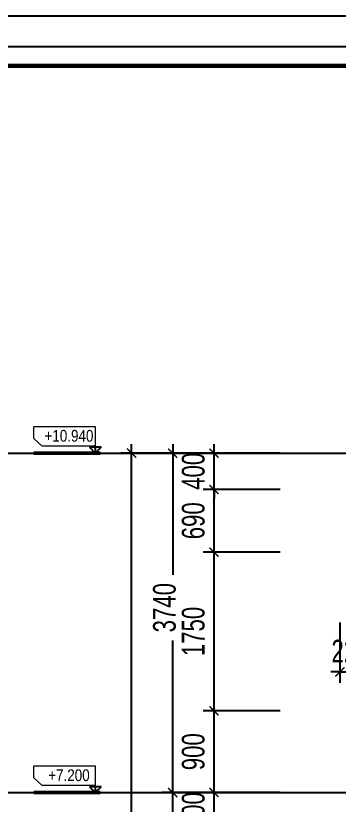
# Model space of a CAD drawing. Header units: inches. Extents: x 442278 to 842836, y -356313 to 59457.
# Drawn here: x 475445 to 478994, y 7218 to 15906 of the extents above; entities that cross this region are included whole.
import ezdxf
from ezdxf.enums import TextEntityAlignment as Align

# ---------------------------------------------------------------- set-up
doc = ezdxf.new("R2010")
doc.units = ezdxf.units.IN
doc.header["$LTSCALE"] = 250
doc.header["$MEASUREMENT"] = 0
doc.set_wipeout_variables(frame=1)
for name, color, linetype in [('3', 9, 'Continuous'), ('gsgsdfg', 31, 'Continuous'), ('LA.DIM', 251, 'Continuous'), ('NETTHAY', 8, 'Continuous'), ('NTHAY', 8, 'Continuous')]:
    doc.layers.add(name, color=color, linetype=linetype)
for name, color, linetype, lineweight in [('NS_cat 30', 30, 'Continuous', 50), ('NS_MANH 01_ 08', 8, 'Continuous', 9), ('NS_text \xad white', 7, 'Continuous', 5), ('NS_THAY 145', 145, 'Continuous', 25)]:
    doc.layers.add(name, color=color, linetype=linetype, lineweight=lineweight)
doc.styles.add('S.STEXT', font='arial.ttf', dxfattribs={"width": 0.7})
doc.styles.add('VnArial-NarrowH', font='', dxfattribs={"height": 200})
doc.styles.add('VnAvantH', font='', dxfattribs={"width": 0.7})
doc.styles.get('VnArial-NarrowH').set_extended_font_data('.VnArial NarrowH')
doc.styles.get('VnAvantH').set_extended_font_data('.VnAvantH')
doc.dimstyles.new('S.DIM100', dxfattribs={"dimtxt": 250, "dimasz": 100, "dimexe": 120, "dimexo": 0, "dimgap": 100, "dimtad": 1, "dimdec": 0, "dimzin": 13, "dimdsep": 46, "dimtxsty": 'S.STEXT', "dimblk": 'ARCHTICK', "dimblk1": 'ARCHTICK', "dimcen": 0, "dimdle": 100, "dimclrd": 251, "dimclre": 251, "dimclrt": 60, "dimadec": 0, "dimazin": 0, "dimtfac": 1, "dimtdec": 0, "dimtix": 1, "dimtmove": 2, "dimatfit": 3, "dimfxl": 1, "dimtolj": 1, "dimtzin": 13, "dimarcsym": 0})

# ---------------------------------------------------------------- blocks, each defined once
blk = doc.blocks.new('_ArchTick')
at = {"color": 0, "linetype": 'ByBlock', "const_width": 0.15}
blk.add_lwpolyline([(-0.5, -0.5), (0.5, 0.5)], dxfattribs=at)
blk = doc.blocks.new('*D423')
at = {"layer": 'DEFPOINTS', "color": 0, "transparency": 16777216}
for p in [(476719.5, 11086.4), (478356.7, 11086.4), (478356.7, 146.4)]:
    blk.add_point(p, dxfattribs=at)
at = {"layer": 'LA.DIM', "color": 251, "lineweight": -2, "transparency": 16777216}
for p, q in [((476719.5, 46.4), (476719.5, 11186.4)), ((478356.7, 11086.4), (476599.5, 11086.4)), ((478356.7, 146.4), (476599.5, 146.4))]:
    blk.add_line(p, q, dxfattribs=at)
at = {"layer": 'LA.DIM', "color": 251, "lineweight": -2, "transparency": 16777216, "xscale": 100, "yscale": 100, "zscale": 100}
for p, rotation in [((476719.5, 11086.4), 90), ((476719.5, 146.4), 270)]:
    blk.add_blockref('_ArchTick', p, dxfattribs=dict(at, rotation=rotation))
at = {"layer": 'LA.DIM', "color": 60, "transparency": 16777216, "insert": (476491.9, 5616.4), "char_height": 250, "attachment_point": 5, "rotation": 90, "style": 'S.STEXT'}
blk.add_mtext('\\A1;10940', dxfattribs=at)
blk = doc.blocks.new('*D425')
at = {"layer": 'DEFPOINTS', "color": 0, "transparency": 16777216}
for p in [(477172.2, 7346.4), (478356.7, 7346.4), (478356.7, 3746.4)]:
    blk.add_point(p, dxfattribs=at)
at = {"layer": 'LA.DIM', "color": 251, "lineweight": -2, "transparency": 16777216}
for p, q in [((477172.2, 3646.4), (477172.2, 7446.4)), ((478356.7, 7346.4), (477052.2, 7346.4)), ((478356.7, 3746.4), (477052.2, 3746.4))]:
    blk.add_line(p, q, dxfattribs=at)
at = {"layer": 'LA.DIM', "color": 251, "lineweight": -2, "transparency": 16777216, "xscale": 100, "yscale": 100, "zscale": 100}
for p, rotation in [((477172.2, 7346.4), 90), ((477172.2, 3746.4), 270)]:
    blk.add_blockref('_ArchTick', p, dxfattribs=dict(at, rotation=rotation))
at = {"layer": 'LA.DIM', "color": 60, "transparency": 16777216, "insert": (476944.5, 5546.4), "char_height": 250, "attachment_point": 5, "rotation": 90, "style": 'S.STEXT'}
blk.add_mtext('\\A1;3600', dxfattribs=at)
blk = doc.blocks.new('*D426')
at = {"layer": 'DEFPOINTS', "color": 0, "transparency": 16777216}
for p in [(477172.2, 11086.4), (478356.7, 11086.4), (478356.7, 7346.4)]:
    blk.add_point(p, dxfattribs=at)
at = {"layer": 'LA.DIM', "color": 251, "lineweight": -2, "transparency": 16777216}
for p, q in [((477172.2, 11186.4), (477172.2, 9744.3)), ((478356.7, 11086.4), (477052.2, 11086.4)), ((477172.2, 7246.4), (477172.2, 9022.4)), ((478356.7, 7346.4), (477052.2, 7346.4))]:
    blk.add_line(p, q, dxfattribs=at)
at = {"layer": 'LA.DIM', "color": 251, "lineweight": -2, "transparency": 16777216, "xscale": 100, "yscale": 100, "zscale": 100}
for p, rotation in [((477172.2, 11086.4), 90), ((477172.2, 7346.4), 270)]:
    blk.add_blockref('_ArchTick', p, dxfattribs=dict(at, rotation=rotation))
at = {"layer": 'LA.DIM', "color": 60, "transparency": 16777216, "insert": (477082.2, 9383.4), "char_height": 250, "attachment_point": 5, "rotation": 90, "style": 'S.STEXT'}
blk.add_mtext('\\A1;3740', dxfattribs=at)
blk = doc.blocks.new('*D432')
at = {"layer": 'DEFPOINTS', "color": 0, "transparency": 16777216}
for p in [(477627.1, 7346.4), (478356.7, 7346.4), (478356.7, 6946.4)]:
    blk.add_point(p, dxfattribs=at)
at = {"layer": 'LA.DIM', "color": 251, "lineweight": -2, "transparency": 16777216}
for p, q in [((477627.1, 7346.4), (477627.1, 7446.4)), ((478356.7, 7346.4), (477507.1, 7346.4)), ((477627.1, 6946.4), (477627.1, 7346.4)), ((478356.7, 6946.4), (477507.1, 6946.4)), ((477627.1, 6946.4), (477627.1, 6846.4))]:
    blk.add_line(p, q, dxfattribs=at)
at = {"layer": 'LA.DIM', "color": 251, "lineweight": -2, "transparency": 16777216, "xscale": 100, "yscale": 100, "zscale": 100}
for p, rotation in [((477627.1, 7346.4), 270), ((477627.1, 6946.4), 90)]:
    blk.add_blockref('_ArchTick', p, dxfattribs=dict(at, rotation=rotation))
at = {"layer": 'LA.DIM', "color": 60, "transparency": 16777216, "insert": (477399.5, 7146.4), "char_height": 250, "attachment_point": 5, "rotation": 90, "style": 'S.STEXT'}
blk.add_mtext('\\A1;400', dxfattribs=at)
blk = doc.blocks.new('*D433')
at = {"layer": 'DEFPOINTS', "color": 0, "transparency": 16777216}
for p in [(477627.1, 8246.4), (478356.7, 8246.4), (478356.7, 7346.4)]:
    blk.add_point(p, dxfattribs=at)
at = {"layer": 'LA.DIM', "color": 251, "lineweight": -2, "transparency": 16777216}
for p, q in [((477627.1, 7246.4), (477627.1, 8346.4)), ((478356.7, 8246.4), (477507.1, 8246.4)), ((478356.7, 7346.4), (477507.1, 7346.4))]:
    blk.add_line(p, q, dxfattribs=at)
at = {"layer": 'LA.DIM', "color": 251, "lineweight": -2, "transparency": 16777216, "xscale": 100, "yscale": 100, "zscale": 100}
for p, rotation in [((477627.1, 8246.4), 90), ((477627.1, 7346.4), 270)]:
    blk.add_blockref('_ArchTick', p, dxfattribs=dict(at, rotation=rotation))
at = {"layer": 'LA.DIM', "color": 60, "transparency": 16777216, "insert": (477399.5, 7796.4), "char_height": 250, "attachment_point": 5, "rotation": 90, "style": 'S.STEXT'}
blk.add_mtext('\\A1;900', dxfattribs=at)
blk = doc.blocks.new('*D434')
at = {"layer": 'DEFPOINTS', "color": 0, "transparency": 16777216}
for p in [(477627.1, 9996.4), (478356.7, 9996.4), (478356.7, 8246.4)]:
    blk.add_point(p, dxfattribs=at)
at = {"layer": 'LA.DIM', "color": 251, "lineweight": -2, "transparency": 16777216}
for p, q in [((477627.1, 8146.4), (477627.1, 10096.4)), ((478356.7, 9996.4), (477507.1, 9996.4)), ((478356.7, 8246.4), (477507.1, 8246.4))]:
    blk.add_line(p, q, dxfattribs=at)
at = {"layer": 'LA.DIM', "color": 251, "lineweight": -2, "transparency": 16777216, "xscale": 100, "yscale": 100, "zscale": 100}
for p, rotation in [((477627.1, 9996.4), 90), ((477627.1, 8246.4), 270)]:
    blk.add_blockref('_ArchTick', p, dxfattribs=dict(at, rotation=rotation))
at = {"layer": 'LA.DIM', "color": 60, "transparency": 16777216, "insert": (477399.5, 9121.4), "char_height": 250, "attachment_point": 5, "rotation": 90, "style": 'S.STEXT'}
blk.add_mtext('\\A1;1750', dxfattribs=at)
blk = doc.blocks.new('*D435')
at = {"layer": 'DEFPOINTS', "color": 0, "transparency": 16777216}
for p in [(477627.1, 10686.4), (478356.7, 10686.4), (478356.7, 9996.4)]:
    blk.add_point(p, dxfattribs=at)
at = {"layer": 'LA.DIM', "color": 251, "lineweight": -2, "transparency": 16777216}
for p, q in [((477627.1, 9896.4), (477627.1, 10786.4)), ((478356.7, 10686.4), (477507.1, 10686.4)), ((478356.7, 9996.4), (477507.1, 9996.4))]:
    blk.add_line(p, q, dxfattribs=at)
at = {"layer": 'LA.DIM', "color": 251, "lineweight": -2, "transparency": 16777216, "xscale": 100, "yscale": 100, "zscale": 100}
for p, rotation in [((477627.1, 10686.4), 90), ((477627.1, 9996.4), 270)]:
    blk.add_blockref('_ArchTick', p, dxfattribs=dict(at, rotation=rotation))
at = {"layer": 'LA.DIM', "color": 60, "transparency": 16777216, "insert": (477399.5, 10341.4), "char_height": 250, "attachment_point": 5, "rotation": 90, "style": 'S.STEXT'}
blk.add_mtext('\\A1;690', dxfattribs=at)
blk = doc.blocks.new('*D436')
at = {"layer": 'DEFPOINTS', "color": 0, "transparency": 16777216}
for p in [(477627.1, 11086.4), (478356.7, 11086.4), (478356.7, 10686.4)]:
    blk.add_point(p, dxfattribs=at)
at = {"layer": 'LA.DIM', "color": 251, "lineweight": -2, "transparency": 16777216}
for p, q in [((477627.1, 11086.4), (477627.1, 11186.4)), ((478356.7, 11086.4), (477507.1, 11086.4)), ((477627.1, 10686.4), (477627.1, 11086.4)), ((478356.7, 10686.4), (477507.1, 10686.4)), ((477627.1, 10686.4), (477627.1, 10586.4))]:
    blk.add_line(p, q, dxfattribs=at)
at = {"layer": 'LA.DIM', "color": 251, "lineweight": -2, "transparency": 16777216, "xscale": 100, "yscale": 100, "zscale": 100}
for p, rotation in [((477627.1, 11086.4), 270), ((477627.1, 10686.4), 90)]:
    blk.add_blockref('_ArchTick', p, dxfattribs=dict(at, rotation=rotation))
at = {"layer": 'LA.DIM', "color": 60, "transparency": 16777216, "insert": (477399.5, 10886.4), "char_height": 250, "attachment_point": 5, "rotation": 90, "style": 'S.STEXT'}
blk.add_mtext('\\A1;400', dxfattribs=at)
blk = doc.blocks.new('COST CAO DO')
at = {"layer": 'NS_cat 30'}
blk.add_line((-0.85, 0), (10.51, 0), dxfattribs=at)
blk.add_wipeout([(0, 4.56), (10.51, 4.56), (10.51, 2.51), (9.07, 1.21), (0, 1.21)])
for p, q in [((-1, 1), (1, 1)), ((-1, 1), (0, 0)), ((1, 1), (0, 0)), ((0, 1), (0, 0))]:
    blk.add_line(p, q)
at = {"layer": 'NS_MANH 01_ 08'}
for p, q in [((0, 4.56), (0, 1.21)), ((10.51, 4.56), (0, 4.56)), ((10.51, 2.51), (10.51, 4.56)), ((9.07, 1.21), (10.51, 2.51)), ((0, 1.21), (9.07, 1.21))]:
    blk.add_line(p, q, dxfattribs=at)
at = {"layer": 'NS_text \xad white', "linetype": 'Continuous', "style": 'VnArial-NarrowH'}
blk.add_attdef('COSTCAODO', text='', height=2, dxfattribs=at).set_placement((4.53, 1.96), align=Align.CENTER)
blk = doc.blocks.new('*D449')
at = {"layer": 'DEFPOINTS', "color": 0, "transparency": 16777216}
for p in [(479013.5, 9220.3), (479233.5, 9220.3), (479233.5, 8675.5)]:
    blk.add_point(p, dxfattribs=at)
at = {"layer": 'LA.DIM', "color": 251, "lineweight": -2, "transparency": 16777216}
for p, q in [((479013.5, 9220.3), (479013.5, 8555.5)), ((479233.5, 9220.3), (479233.5, 8555.5)), ((479013.5, 8675.5), (478913.5, 8675.5)), ((479013.5, 8675.5), (479233.5, 8675.5)), ((479233.5, 8675.5), (479333.5, 8675.5))]:
    blk.add_line(p, q, dxfattribs=at)
at = {"layer": 'LA.DIM', "color": 251, "lineweight": -2, "transparency": 16777216, "xscale": 100, "yscale": 100, "zscale": 100}
blk.add_blockref('_ArchTick', (479013.5, 8675.5), dxfattribs=at)
at = {"layer": 'LA.DIM', "color": 251, "lineweight": -2, "transparency": 16777216, "xscale": 100, "yscale": 100, "zscale": 100, "rotation": 180}
blk.add_blockref('_ArchTick', (479233.5, 8675.5), dxfattribs=at)
at = {"layer": 'LA.DIM', "color": 60, "transparency": 16777216, "insert": (479123.5, 8903.2), "char_height": 250, "attachment_point": 5, "style": 'S.STEXT'}
blk.add_mtext('\\A1;220', dxfattribs=at)
blk = doc.blocks.new('KHUNG CHUAN SEICO')
at = {"layer": 'DEFPOINTS', "lineweight": -3, "ltscale": 2000}
blk.add_lwpolyline([(0, 397.16), (572.13, 397.16), (572.13, 0), (0, 0)], close=True, dxfattribs=at)
at = {"layer": 'gsgsdfg'}
blk.add_lwpolyline([(0, 397.16), (572.13, 397.16), (572.13, 0), (0, 0)], close=True, dxfattribs=at)
blk.add_lwpolyline([(0, 397.16), (572.13, 397.16), (572.13, 0), (0, 0)], close=True, dxfattribs=at)
at = {"layer": 'NETTHAY', "ltscale": 0.5, "const_width": 0.743}
blk.add_lwpolyline([(26.26, 388.15), (460.75, 388.15), (460.75, 7.88), (26.26, 7.88), (26.26, 388.51)], dxfattribs=at)
at = {"layer": 'NTHAY', "lineweight": -3, "ltscale": 2000}
blk.add_lwpolyline([(24.06, 391.61), (565.91, 391.61), (565.91, 5.55), (24.06, 5.55)], close=True, dxfattribs=at)
at = {"layer": '3', "ltscale": 0.5, "style": 'VnAvantH'}
for tag, height, p in [('DRAWING1', 4.75, (514.01, 46.77)), ('DRAWING2', 4.75, (514.07, 36.02)), ('DATE', 2.5, (477.02, 18.64))]:
    blk.add_attdef(tag, text='', height=height, dxfattribs=at).set_placement(p, align=Align.CENTER)

msp = doc.modelspace()

# ---------------------------------------------------------------- linework, layer by layer
at = {"layer": 'LA.DIM'}
msp.add_line((469233.07, 7346.39), (493071.84, 7346.39), dxfattribs=at)

# ---------------------------------------------------------------- dimensions: what is measured, and where the dimension line sits
for base, p1, p2, picture, middle in [((476719.5, 11086.39), (478356.67, 146.39), (478356.67, 11086.39), '*D423', (476491.85, 5616.39)), ((477627.14, 11086.39), (478356.67, 10686.39), (478356.67, 11086.39), '*D436', (477399.5, 10886.39)), ((477627.14, 10686.39), (478356.67, 9996.39), (478356.67, 10686.39), '*D435', (477399.5, 10341.39)), ((477627.14, 9996.39), (478356.67, 8246.39), (478356.67, 9996.39), '*D434', (477399.5, 9121.39)), ((477627.14, 8246.39), (478356.67, 7346.39), (478356.67, 8246.39), '*D433', (477399.5, 7796.39)), ((477172.24, 7346.39), (478356.67, 3746.39), (478356.67, 7346.39), '*D425', (476944.51, 5546.39)), ((477627.14, 7346.39), (478356.67, 6946.39), (478356.67, 7346.39), '*D432', (477399.5, 7146.39))]:
    dim = msp.add_linear_dim(base=base, p1=p1, p2=p2, angle=90, dimstyle='S.DIM100', dxfattribs=at)
    dim.commit()
    dim.dimension.update_dxf_attribs({"geometry": picture, "text_midpoint": middle})
dim = msp.add_linear_dim(base=(477172.24, 11086.39), p1=(478356.67, 7346.39), p2=(478356.67, 11086.39), angle=90, dimstyle='S.DIM100', dxfattribs=at)
dim.commit()
dim.dimension.update_dxf_attribs({"geometry": '*D426', "text_midpoint": (477082.24, 9383.39), "dimtype": 160})
dim = msp.add_linear_dim(base=(479233.53, 8675.55), p1=(479013.53, 9220.27), p2=(479233.53, 9220.27), dimstyle='S.DIM100', dxfattribs=at)
dim.commit()
dim.dimension.update_dxf_attribs({"geometry": '*D449', "text_midpoint": (479123.53, 8903.19)})

# ---------------------------------------------------------------- next in the draw order: block references
at = {"layer": 'NS_THAY 145', "ltscale": 10}
ref = msp.add_blockref('COST CAO DO', (476320.29, 11086.39), dxfattribs=dict(at, xscale=-64.52205882349517, yscale=64.52205882361159, zscale=64.52205882351457, rotation=359.9999999999742))
ref.add_attrib('COSTCAODO', '+10.940', dxfattribs={"layer": 'NS_text \xad white', "linetype": 'Continuous', "height": 129.044, "rotation": 360, "style": 'VnArial-NarrowH'}).set_placement((476030.31, 11213.06), align=Align.CENTER)
ref = msp.add_blockref('COST CAO DO', (476320.29, 7346.39), dxfattribs=dict(at, xscale=-64.52205882349517, yscale=64.52205882361159, zscale=64.52205882351457, rotation=359.9999999999742))
ref.add_attrib('COSTCAODO', '+7.200', dxfattribs={"layer": 'NS_text \xad white', "linetype": 'Continuous', "height": 129.044, "rotation": 360, "style": 'VnArial-NarrowH'}).set_placement((476030.31, 7473.06), align=Align.CENTER)

# ---------------------------------------------------------------- next in the draw order: linework, layer by layer
at = {"layer": 'LA.DIM'}
msp.add_line((469233.07, 11086.39), (493071.84, 11086.39), dxfattribs=at)

# ---------------------------------------------------------------- next in the draw order: block references
at = {"layer": '3', "xscale": 61.28273413194984, "yscale": 61.28273413158604, "zscale": 61.2827341314106}
msp.add_blockref('KHUNG CHUAN SEICO', (466328.24, -8433.27), dxfattribs=at)

doc.saveas('drawing.dxf')
